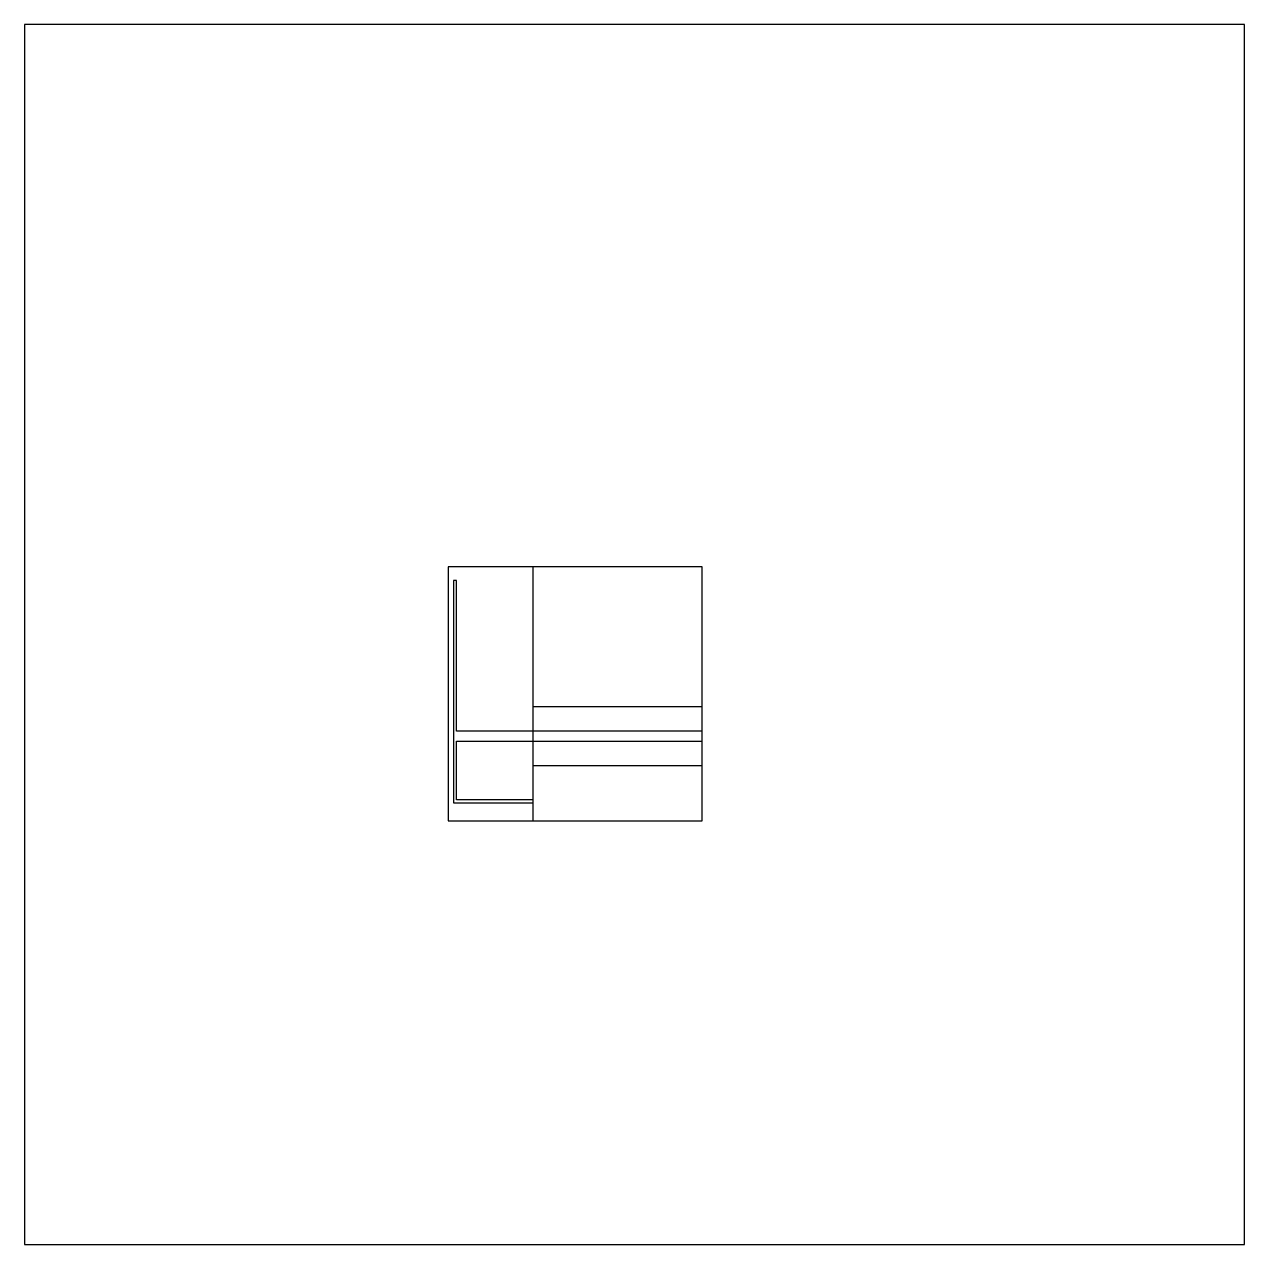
# Model space of a CAD drawing. Extents: x -160 to 224, y -160 to 224.
import ezdxf

# ---------------------------------------------------------------- set-up
doc = ezdxf.new("R2010")
doc.units = 0
doc.layers.add('FINAL_PIFA', color=10, linetype='CONTINUOUS')
doc.layers.add('LAYER_1', color=30, linetype='CONTINUOUS')

msp = doc.modelspace()

# ---------------------------------------------------------------- linework, layer by layer
at = {"layer": 'FINAL_PIFA'}
for points in [[(-160, 224), (-160, -160), (224, -160), (224, 224), (-160, 224)], [(53.33, 53.33), (-26.67, 53.33), (-26.67, -26.67), (53.33, -26.67), (53.33, 53.33)], [(0, -26.67), (53.33, -26.67), (53.33, 53.33), (0, 53.33), (0, -26.67)]]:
    msp.add_lwpolyline(points, close=True, dxfattribs=at)
at = {"layer": 'LAYER_1'}
for points in [[(0, 9.3), (53.33, 9.3), (53.33, 53.33), (0, 53.33), (0, 9.3)], [(-24, -20), (-24, -1.55), (53.33, -1.55), (53.33, 1.55), (-24, 1.55), (-24, 49), (-25, 49), (-25, -21), (0, -21), (0, -26.67), (53.33, -26.67), (53.33, -9.3), (0, -9.3), (0, -20), (-24, -20)]]:
    msp.add_lwpolyline(points, close=True, dxfattribs=at)

doc.saveas('drawing.dxf')
